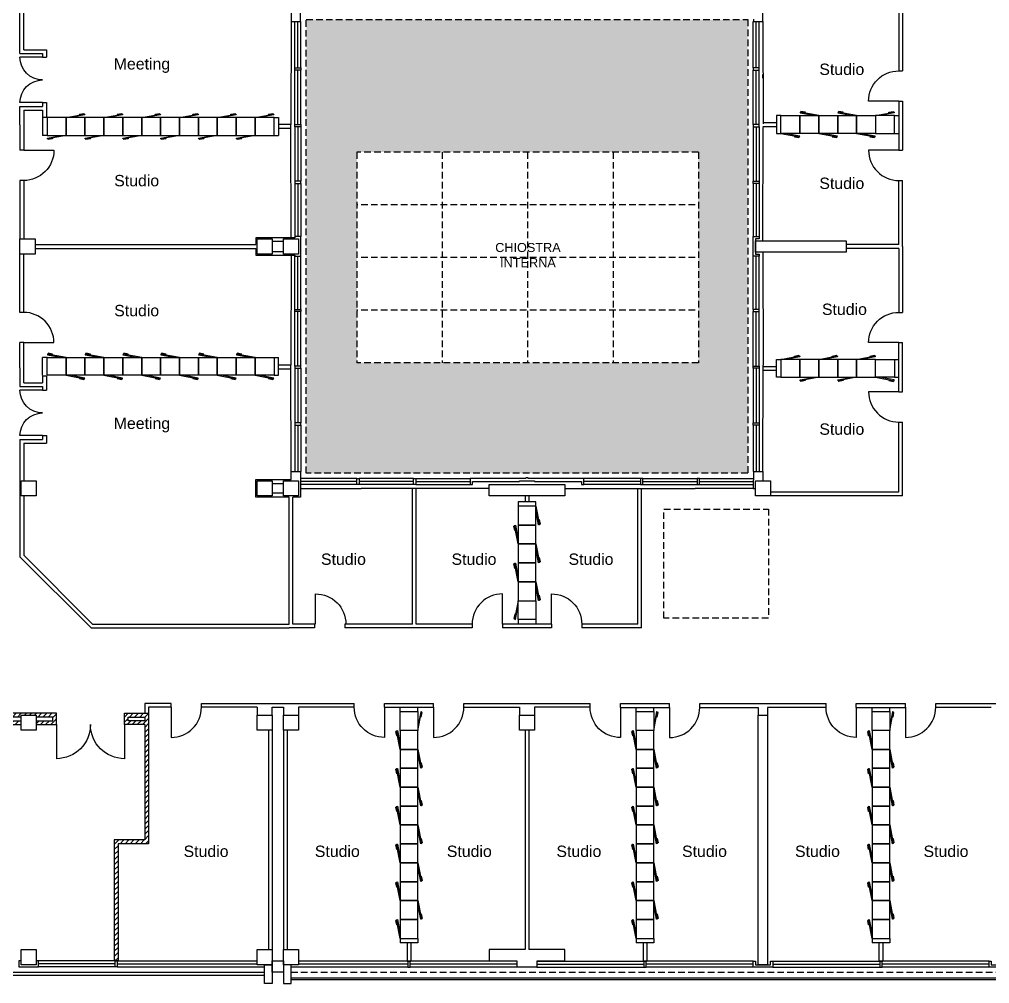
# Model space of a CAD drawing. Header units: millimetres. Extents: x 1523 to 2870, y 1212 to 1902.
# Drawn here: x 1948.3 to 2204.9, y 1512.1 to 1767.2 of the extents above; entities that cross this region are included whole.
import ezdxf

# ---------------------------------------------------------------- set-up
doc = ezdxf.new("R2010")
doc.units = ezdxf.units.MM
doc.linetypes.add('CONTINUA', pattern=[0])
doc.linetypes.add('HIDDEN', pattern=[0.375, 0.25, -0.125])
for name, color, linetype in [('arredi', 143, 'Continuous'), ('PROIEZIONI', 4, 'CONTINUA'), ('RETINI', 8, 'Continuous'), ('SEZIONI', 7, 'Continuous'), ('TESTO', 7, 'Continuous')]:
    doc.layers.add(name, color=color, linetype=linetype)
doc.styles.add('Arial', font='Arial.ttf')

# ---------------------------------------------------------------- blocks, each defined once
blk = doc.blocks.new('MODULOPARETEATTREZZATA')
at = {"linetype": 'Continuous'}
for p, q in [((47, 0), (0, 0)), ((0, 0), (0, -50)), ((47, 0), (56.2, -49.1)), ((47, -50), (47, 0)), ((54.3, -49.5), (47, -10.8)), ((0, -50), (47, -50)), ((56.2, -49.1), (54.3, -49.5)), ((54.9, -35.7), (55.9, -35.5)), ((57.1, -47.5), (54.9, -35.7)), ((55.9, -35.5), (58.1, -47.3)), ((58.1, -47.3), (57.1, -47.5))]:
    blk.add_line(p, q, dxfattribs=at)
blk = doc.blocks.new('ED003', base_point=(0.838, 5.982))
for p, q in [((0.838, 5.982), (0.838, 6.482)), ((1.838, 5.982), (1.838, 6.482))]:
    blk.add_line(p, q)
for centre, start, end in [((0.838, 5.982), 0, 90), ((1.838, 5.982), 90, 180)]:
    blk.add_arc(centre, 0.5, start, end)
blk = doc.blocks.new('ED001', base_point=(1.838, 7.784))
blk.add_line((1.838, 7.784), (1.838, 8.781))
blk.add_arc((1.836, 7.784), 0.998, 89.8816, 180)

msp = doc.modelspace()

# ---------------------------------------------------------------- hatches: boundary and pattern name
at = {"layer": 'RETINI'}
h = msp.add_hatch(dxfattribs=at)
h.set_pattern_fill('AR-SAND', color=256, scale=0.2)
h.set_pattern_definition([(37.5, (-291938.139, 424269.952), (-0.32000626, 9.78826475), [0, -7.7216, 0, -8.636, 0, -8.255]), (7.5, (-291938.139, 424269.952), (8.99046566, 14.336502), [0, -4.1656, 0, -6.9596, 0, -2.667]), (327.5, (-291944.387, 424269.952), (15.8198474, 0.0287437), [0, -2.54, 0, -9.144, 0, -11.938]), (317.5, (-291944.387, 424269.952), (15.27112905, 4.45858647), [0, -1.27, 0, -5.9944, 0, -6.858])])
h.paths.add_polyline_path([(1821.92, 1767.11), (1705.12, 1767.11), (1705.12, 1647.12), (1821.92, 1647.12)])
h.paths.add_polyline_path([(1808.84, 1732.07), (1808.84, 1676.36), (1718.54, 1676.36), (1718.54, 1732.07)], flags=16)
h.paths.add_polyline_path([(1786.27, 1718.14), (1786.27, 1690.29), (1741.12, 1690.29), (1741.12, 1718.14)], flags=0)
h.paths.add_polyline_path([(2140.92, 1767.11), (2024.12, 1767.11), (2024.12, 1647.12), (2140.92, 1647.12)])
h.paths.add_polyline_path([(2127.84, 1732.07), (2127.84, 1676.36), (2037.54, 1676.36), (2037.54, 1732.07)], flags=16)
h.paths.add_polyline_path([(2060.12, 1718.14), (2105.27, 1718.14), (2105.27, 1690.29), (2060.12, 1690.29)], flags=0)
h.paths.add_polyline_path([(1754.99, 1699.92), (1773.52, 1699.92), (1773.52, 1708.87), (1754.99, 1708.87)], flags=8)
h.paths.add_polyline_path([(2073.43, 1700.28), (2091.95, 1700.28), (2091.95, 1709.23), (2073.43, 1709.23)], flags=8)
at = {"layer": 'RETINI', "true_color": 0x9e004f}
h = msp.add_hatch(dxfattribs=at)
h.set_pattern_fill('ANSI31', color=234, scale=0.3)
h.set_pattern_definition([(45, (-291938.13885, 424269.952), (-0.673519209, 0.673519209), [])])
h.paths.add_polyline_path([(1929.91, 1580.61), (1948.72, 1580.61), (1948.72, 1581.61), (1888.82, 1581.61), (1888.82, 1582.61), (1948.72, 1582.61), (1948.72, 1583.11), (1952.72, 1583.11), (1952.72, 1582.61), (1957.07, 1582.61), (1957.07, 1581.61), (1952.72, 1581.61), (1952.72, 1580.61), (1958.07, 1580.61), (1958.07, 1583.61), (1888.82, 1583.61), (1887.82, 1583.61), (1887.82, 1581.61), (1887.82, 1517.11), (1887.82, 1515.11), (1888.32, 1515.11), (1888.32, 1512.11), (1890.32, 1512.11), (1890.32, 1515.11), (1890.32, 1518.11), (1890.32, 1520.61), (1890.32, 1521.11), (1890.32, 1579.11), (1929.91, 1579.11)])
h.paths.add_polyline_path([(1982.42, 1583.61), (1981.42, 1583.61), (1976.07, 1583.61), (1976.07, 1580.61), (1981.42, 1580.61), (1981.42, 1550.11), (1973.36, 1550.11), (1973.36, 1518.11), (1974.36, 1518.11), (1974.36, 1549.11), (1982.42, 1549.11)])
h.paths.add_polyline_path([(1977.07, 1581.61), (1977.07, 1582.61), (1981.42, 1582.61), (1981.42, 1581.61)], flags=16)

# ---------------------------------------------------------------- linework, layer by layer
at = {"layer": 'arredi'}
for p, q in [((1954.42, 1741.2), (1954.42, 1736.5)), ((1955.61, 1741.2), (1954.42, 1741.2)), ((2015.61, 1741.2), (2016.79, 1741.2)), ((2016.79, 1741.2), (2016.79, 1736.5)), ((2179.69, 1741.71), (2180.84, 1741.71)), ((1955.61, 1736.5), (1954.42, 1736.5)), ((2015.61, 1736.5), (2016.79, 1736.5)), ((2179.69, 1737.01), (2180.84, 1737.01)), ((1955.61, 1677.73), (1954.42, 1677.73)), ((1954.42, 1673.03), (1954.42, 1677.73)), ((2015.61, 1677.73), (2016.79, 1677.73)), ((2016.79, 1673.03), (2016.79, 1677.73)), ((2148.54, 1677.22), (2149.69, 1677.22)), ((2148.54, 1672.52), (2148.54, 1677.22)), ((2179.69, 1677.22), (2180.84, 1677.22)), ((1970.36, 1673.03), (1969.18, 1673.03)), ((2015.61, 1673.03), (2016.79, 1673.03)), ((2149.69, 1672.52), (2148.54, 1672.52)), ((2179.69, 1672.52), (2180.84, 1672.52)), ((2080.17, 1608.4), (2080.17, 1607.21)), ((2084.87, 1608.4), (2084.87, 1607.21)), ((2048.97, 1584.07), (2048.97, 1585.21)), ((2053.67, 1584.07), (2053.67, 1585.21)), ((2111.37, 1584.07), (2111.37, 1585.21)), ((2116.07, 1584.07), (2116.07, 1585.21)), ((2173.77, 1584.07), (2173.77, 1585.21)), ((2178.47, 1584.07), (2178.47, 1585.21)), ((2048.97, 1524.07), (2048.97, 1522.92)), ((2053.67, 1522.92), (2048.97, 1522.92)), ((2053.67, 1524.07), (2053.67, 1522.92)), ((2111.37, 1524.07), (2111.37, 1522.92)), ((2116.07, 1522.92), (2111.37, 1522.92)), ((2116.07, 1524.07), (2116.07, 1522.92)), ((2173.77, 1524.07), (2173.77, 1522.92)), ((2178.47, 1522.92), (2173.77, 1522.92)), ((2178.47, 1524.07), (2178.47, 1522.92))]:
    msp.add_line(p, q, dxfattribs=at)
at = {"layer": 'arredi', "ltscale": 0.5}
for p, q in [((2148.54, 1741.71), (2148.54, 1737.01)), ((2149.69, 1741.71), (2148.54, 1741.71)), ((2148.54, 1737.01), (2149.69, 1737.01)), ((2080.17, 1639.55), (2080.17, 1638.4)), ((2084.87, 1639.55), (2080.17, 1639.55)), ((2084.87, 1638.4), (2084.87, 1639.55))]:
    msp.add_line(p, q, dxfattribs=at)
at = {"layer": 'PROIEZIONI', "ltscale": 0.5}
for p, q in [((2020.12, 1766.61), (2020.09, 1739.35)), ((2021.12, 1754.36), (2021.12, 1766.61)), ((2021.92, 1754.36), (2021.92, 1766.61)), ((2022.72, 1754.36), (2022.72, 1766.61)), ((2142.32, 1754.36), (2142.32, 1766.61)), ((2142.32, 1766.61), (2142.42, 1766.61)), ((2143.12, 1754.36), (2143.12, 1766.61)), ((2143.92, 1754.36), (2143.92, 1766.61)), ((2144.92, 1766.61), (2144.96, 1739.56)), ((2021.12, 1739.36), (2021.12, 1753.76)), ((2021.92, 1739.36), (2021.92, 1753.76)), ((2022.72, 1739.36), (2022.72, 1753.76)), ((2142.32, 1739.36), (2142.32, 1753.76)), ((2143.12, 1739.36), (2143.12, 1753.76)), ((2143.92, 1739.36), (2143.92, 1753.76)), ((2020.12, 1709.41), (2020.09, 1738.35)), ((2021.12, 1738.76), (2021.12, 1724.36)), ((2021.92, 1738.76), (2021.92, 1724.36)), ((2022.72, 1738.76), (2022.72, 1724.36)), ((2142.32, 1738.76), (2142.32, 1724.36)), ((2143.12, 1738.76), (2143.12, 1724.36)), ((2143.92, 1738.76), (2143.92, 1724.36)), ((2144.92, 1708.61), (2144.96, 1738.56)), ((2021.12, 1723.76), (2021.12, 1709.71)), ((2021.92, 1723.76), (2021.92, 1709.71)), ((2022.72, 1723.76), (2022.72, 1709.71)), ((2142.32, 1723.76), (2142.32, 1709.71)), ((2143.12, 1723.76), (2143.12, 1709.71)), ((2143.92, 1723.76), (2143.92, 1709.71)), ((2020.12, 1704.81), (2020.09, 1675.67)), ((2021.12, 1690.47), (2021.12, 1704.51)), ((2021.92, 1690.47), (2021.92, 1704.51)), ((2022.72, 1690.47), (2022.72, 1704.51)), ((2142.32, 1690.47), (2142.32, 1704.51)), ((2143.12, 1690.47), (2143.12, 1704.51)), ((2143.92, 1690.47), (2143.92, 1704.51)), ((2144.92, 1705.61), (2144.96, 1675.67)), ((2021.12, 1675.47), (2021.12, 1689.87)), ((2021.92, 1675.47), (2021.92, 1689.87)), ((2022.72, 1675.47), (2022.72, 1689.87)), ((2142.32, 1675.47), (2142.32, 1689.87)), ((2143.12, 1675.47), (2143.12, 1689.87)), ((2143.92, 1675.47), (2143.92, 1689.87)), ((2144.92, 1647.61), (2144.96, 1675.67)), ((2020.12, 1647.61), (2020.09, 1674.67)), ((2021.12, 1674.87), (2021.12, 1660.47)), ((2021.92, 1674.87), (2021.92, 1660.47)), ((2022.72, 1674.87), (2022.72, 1660.47)), ((2142.32, 1674.87), (2142.32, 1660.47)), ((2143.12, 1674.87), (2143.12, 1660.47)), ((2143.92, 1674.87), (2143.92, 1660.47)), ((2021.12, 1659.87), (2021.12, 1647.61)), ((2021.92, 1659.87), (2021.92, 1647.61)), ((2022.72, 1659.87), (2022.72, 1647.61)), ((2142.32, 1659.87), (2142.32, 1647.61)), ((2143.12, 1659.87), (2143.12, 1647.61)), ((2143.92, 1659.87), (2143.92, 1647.61)), ((2037.53, 1645.72), (2022.62, 1645.72)), ((2037.53, 1644.92), (2022.62, 1644.92)), ((2052.53, 1645.72), (2038.13, 1645.72)), ((2052.53, 1644.92), (2038.13, 1644.92)), ((2053.13, 1645.72), (2067.52, 1645.72)), ((2053.13, 1644.92), (2067.52, 1644.92)), ((2112.52, 1645.72), (2097.52, 1645.72)), ((2112.52, 1644.92), (2097.52, 1644.92)), ((2113.12, 1645.72), (2127.52, 1645.72)), ((2113.12, 1644.92), (2127.52, 1644.92)), ((2128.12, 1645.72), (2142.32, 1645.72)), ((2128.12, 1644.92), (2142.32, 1644.92)), ((2037.53, 1644.12), (2022.62, 1644.12)), ((2022.62, 1643.12), (2038.63, 1643.12)), ((2052.53, 1644.12), (2038.13, 1644.12)), ((2072.52, 1643.12), (2038.63, 1643.12)), ((2053.13, 1644.12), (2067.52, 1644.12)), ((2092.52, 1643.12), (2127.02, 1643.12)), ((2112.52, 1644.12), (2097.52, 1644.12)), ((2113.12, 1644.12), (2127.52, 1644.12)), ((2142.32, 1643.12), (2127.02, 1643.12)), ((2128.12, 1644.12), (2142.32, 1644.12)), ((1973.56, 1518.11), (1953.32, 1518.11)), ((1973.56, 1517.31), (1953.32, 1517.31)), ((1973.56, 1516.51), (1953.32, 1516.51)), ((1974.16, 1518.11), (2011.12, 1518.11)), ((1974.16, 1517.31), (2011.12, 1517.31)), ((1974.16, 1516.51), (2013.12, 1516.51)), ((2051.02, 1518.08), (2022.12, 1518.08)), ((2051.02, 1517.28), (2022.12, 1517.28)), ((2079.92, 1518.08), (2051.62, 1518.08)), ((2079.92, 1517.28), (2051.62, 1517.28)), ((2085.12, 1518.08), (2113.42, 1518.08)), ((2085.12, 1517.28), (2113.42, 1517.28)), ((2142.32, 1518.08), (2114.02, 1518.08)), ((2142.32, 1517.28), (2114.02, 1517.28)), ((2147.52, 1518.08), (2175.82, 1518.08)), ((2147.52, 1517.28), (2175.82, 1517.28)), ((2204.72, 1518.08), (2176.42, 1518.08)), ((2204.72, 1517.28), (2176.42, 1517.28)), ((1895.32, 1515.11), (2013.12, 1515.11)), ((1895.32, 1514.31), (2013.12, 1514.31)), ((2051.02, 1516.48), (2020.12, 1516.48)), ((2079.92, 1516.48), (2051.62, 1516.48)), ((2085.12, 1516.48), (2113.42, 1516.48)), ((2142.32, 1516.48), (2114.02, 1516.48)), ((2147.52, 1516.48), (2175.82, 1516.48)), ((2204.72, 1516.48), (2176.42, 1516.48)), ((2394.52, 1513.55), (2020.12, 1513.55)), ((2394.52, 1513.11), (2020.12, 1513.11))]:
    msp.add_line(p, q, dxfattribs=at)
at = {"layer": 'PROIEZIONI', "color": 143, "linetype": 'HIDDEN', "ltscale": 7}
for p, q in [((2127.84, 1732.07), (2037.54, 1732.07)), ((2037.54, 1732.07), (2037.54, 1676.36)), ((2060.12, 1732.07), (2060.12, 1676.36)), ((2082.69, 1732.07), (2082.69, 1676.36)), ((2105.27, 1732.07), (2105.27, 1676.36)), ((2127.84, 1732.07), (2127.84, 1676.36)), ((2127.02, 1718.14), (2037.54, 1718.14)), ((2127.02, 1704.21), (2038.37, 1704.21)), ((2127.02, 1690.29), (2037.54, 1690.29)), ((2127.84, 1676.36), (2037.54, 1676.36)), ((2020.12, 1515.11), (2394.52, 1515.11))]:
    msp.add_line(p, q, dxfattribs=at)
for points in [[(2024.12, 1647.12), (2024.12, 1767.11), (2140.92, 1767.11), (2140.92, 1647.12)], [(2118.73, 1637.65), (2146.39, 1637.65), (2146.39, 1608.77), (2118.73, 1608.77)]]:
    msp.add_lwpolyline(points, close=True, dxfattribs=at)
at = {"layer": 'RETINI'}
msp.add_line((1981.42, 1583.61), (1982.42, 1583.61), dxfattribs=at)
at = {"layer": 'SEZIONI', "ltscale": 0.5}
for p, q in [((1948.42, 1758.16), (1948.42, 1789.21)), ((2022.62, 1766.61), (2022.62, 1773.41)), ((2181.84, 1773.11), (2181.84, 1753.56)), ((2180.84, 1772.11), (2180.84, 1753.56)), ((1949.42, 1759.16), (1949.42, 1769.11)), ((2020.12, 1768.81), (2020.12, 1766.61)), ((2144.92, 1766.61), (2144.92, 1769.11)), ((2020.12, 1766.61), (2022.62, 1766.61)), ((2142.42, 1766.61), (2144.92, 1766.61)), ((1948.42, 1758.16), (1954.42, 1758.15)), ((1949.42, 1759.16), (1955.42, 1759.15)), ((1954.42, 1758.15), (1954.42, 1757.16)), ((1955.42, 1759.15), (1955.42, 1758.15)), ((1955.42, 1758.15), (1955.42, 1757.16)), ((1954.42, 1757.16), (1955.42, 1757.16)), ((2144.92, 1751.61), (2144.92, 1752.61)), ((2180.84, 1753.56), (2181.84, 1753.56)), ((1954.42, 1745.16), (1955.42, 1745.16)), ((1954.42, 1745.16), (1954.42, 1744.15)), ((1955.42, 1745.16), (1955.42, 1744.15)), ((2180.84, 1745.56), (2180.84, 1732.56)), ((2180.84, 1745.56), (2181.84, 1745.56)), ((2181.84, 1745.56), (2181.84, 1732.56)), ((1948.42, 1739.26), (1948.42, 1744.16)), ((1948.42, 1744.16), (1954.42, 1744.15)), ((1949.42, 1743.16), (1949.42, 1732.56)), ((1949.42, 1743.16), (1954.42, 1743.15)), ((1954.42, 1743.15), (1954.42, 1741.16)), ((1955.42, 1744.15), (1955.42, 1741.16)), ((2144.92, 1739.86), (2148.54, 1739.86)), ((1948.42, 1739.26), (1948.42, 1732.56)), ((2020.09, 1739.35), (2016.79, 1739.35)), ((2020.09, 1738.35), (2016.79, 1738.35)), ((2020.09, 1738.35), (2020.09, 1739.35)), ((2144.92, 1738.86), (2148.54, 1738.86)), ((1949.42, 1732.56), (1948.42, 1732.56)), ((2180.84, 1732.56), (2181.84, 1732.56)), ((1949.42, 1724.56), (1948.42, 1724.56)), ((1948.42, 1724.56), (1948.42, 1709.11)), ((1949.42, 1724.56), (1949.42, 1709.11)), ((2180.84, 1724.56), (2181.84, 1724.56)), ((2180.84, 1707.61), (2180.84, 1724.56)), ((2181.84, 1707.11), (2181.84, 1724.56)), ((2021.12, 1709.41), (2010.82, 1709.41)), ((2010.82, 1709.41), (2010.82, 1707.61)), ((1952.42, 1707.61), (2010.82, 1707.61)), ((1952.42, 1706.61), (2010.82, 1706.61)), ((2010.82, 1706.61), (2010.82, 1704.81)), ((2018.12, 1708.41), (2015.12, 1708.41)), ((2180.84, 1707.61), (2166.92, 1707.61)), ((2180.84, 1706.61), (2166.92, 1706.61)), ((2180.84, 1706.61), (2180.84, 1689.67)), ((2181.84, 1707.11), (2181.84, 1689.67)), ((1948.42, 1689.67), (1948.42, 1705.11)), ((1949.42, 1689.67), (1949.42, 1705.11)), ((2010.82, 1704.81), (2021.12, 1704.81)), ((2015.12, 1705.81), (2018.12, 1705.81)), ((1949.42, 1689.67), (1948.42, 1689.67)), ((2180.84, 1689.67), (2181.84, 1689.67)), ((1948.42, 1674.97), (1948.42, 1681.67)), ((1949.42, 1681.67), (1948.42, 1681.67)), ((1949.42, 1671.07), (1949.42, 1681.67)), ((2180.84, 1681.67), (2181.84, 1681.67)), ((2180.84, 1668.67), (2180.84, 1681.67)), ((2181.84, 1668.67), (2181.84, 1681.67)), ((2020.09, 1675.67), (2016.79, 1675.67)), ((2020.09, 1674.67), (2020.09, 1675.67)), ((1948.42, 1674.97), (1948.42, 1670.07)), ((2020.09, 1674.67), (2016.79, 1674.67)), ((2144.96, 1675.37), (2148.54, 1675.37)), ((2144.96, 1674.37), (2148.54, 1674.37)), ((1949.42, 1671.07), (1954.42, 1671.07)), ((1954.42, 1672.86), (1954.42, 1671.07)), ((1954.42, 1672.86), (1955.42, 1672.86)), ((1955.42, 1672.86), (1955.42, 1670.07)), ((1948.42, 1670.08), (1954.42, 1670.07)), ((1954.42, 1670.07), (1954.42, 1669.08)), ((1954.42, 1669.08), (1955.42, 1669.07)), ((1955.42, 1670.07), (1955.42, 1669.07)), ((2180.84, 1668.67), (2181.84, 1668.67)), ((2180.84, 1642.12), (2180.84, 1660.67)), ((2180.84, 1660.67), (2181.84, 1660.67)), ((2181.84, 1641.12), (2181.84, 1660.67)), ((1948.42, 1656.08), (1954.42, 1656.08)), ((1948.42, 1656.07), (1948.42, 1625.02)), ((1949.42, 1655.07), (1955.42, 1655.07)), ((1949.42, 1655.07), (1949.42, 1645.12)), ((1954.42, 1657.08), (1955.42, 1657.07)), ((1954.42, 1657.08), (1954.42, 1656.07)), ((1955.42, 1657.07), (1955.42, 1656.07)), ((1955.42, 1656.07), (1955.42, 1655.07)), ((2020.12, 1647.61), (2022.62, 1647.61)), ((2020.12, 1645.42), (2020.12, 1647.61)), ((2022.62, 1647.61), (2022.62, 1640.82)), ((2142.42, 1647.61), (2142.32, 1643.12)), ((2142.42, 1647.61), (2144.92, 1647.61)), ((2144.92, 1647.61), (2144.92, 1645.12)), ((2010.82, 1645.42), (2020.12, 1645.42)), ((2010.82, 1640.82), (2010.82, 1645.42)), ((2144.92, 1645.12), (2146.92, 1645.12)), ((2015.12, 1644.42), (2018.12, 1644.42)), ((2052.22, 1607.21), (2052.22, 1643.12)), ((2053.22, 1607.21), (2053.22, 1643.12)), ((2111.82, 1607.21), (2111.82, 1643.12)), ((2112.82, 1606.21), (2112.82, 1643.12)), ((2142.32, 1643.12), (2142.92, 1643.12)), ((1949.42, 1641.12), (1949.42, 1625.43)), ((2019.62, 1640.82), (2010.82, 1640.82)), ((2018.12, 1641.82), (2015.12, 1641.82)), ((2019.62, 1607.21), (2019.62, 1640.82)), ((2022.62, 1640.82), (2020.62, 1640.82)), ((2020.62, 1607.21), (2020.62, 1640.82)), ((2082.02, 1641.12), (2082.02, 1639.55)), ((2083.02, 1641.12), (2083.02, 1639.55)), ((2181.84, 1641.12), (2142.92, 1641.12)), ((2180.84, 1642.12), (2146.92, 1642.12)), ((1967.23, 1606.21), (1948.42, 1625.02)), ((1949.42, 1625.43), (1967.64, 1607.21)), ((1967.64, 1607.21), (2019.62, 1607.21)), ((2026.32, 1607.21), (2020.62, 1607.21)), ((2026.32, 1607.21), (2026.32, 1606.21)), ((2052.22, 1607.21), (2034.32, 1607.21)), ((2034.32, 1607.21), (2034.32, 1606.21)), ((2068.02, 1607.21), (2053.22, 1607.21)), ((2068.02, 1607.21), (2068.02, 1606.21)), ((2089.02, 1607.21), (2076.02, 1607.21)), ((2076.02, 1607.21), (2076.02, 1606.21)), ((2089.02, 1607.21), (2089.02, 1606.21)), ((2097.02, 1607.21), (2097.02, 1606.21)), ((2111.82, 1607.21), (2097.02, 1607.21)), ((1967.23, 1606.21), (2019.62, 1606.21)), ((2026.32, 1606.21), (2019.62, 1606.21)), ((2068.02, 1606.21), (2034.32, 1606.21)), ((2082.52, 1606.21), (2076.02, 1606.21)), ((2089.02, 1606.21), (2082.52, 1606.21)), ((2112.82, 1606.21), (2097.02, 1606.21)), ((1988.42, 1586.21), (1981.42, 1586.21)), ((1981.42, 1586.21), (1981.42, 1583.61)), ((1988.42, 1585.21), (1988.42, 1586.21)), ((1996.42, 1586.21), (2036.82, 1586.21)), ((1996.42, 1585.21), (1996.42, 1586.21)), ((2036.82, 1585.21), (2036.82, 1586.21)), ((2044.82, 1586.21), (2057.82, 1586.21)), ((2044.82, 1585.21), (2044.82, 1586.21)), ((2057.82, 1585.21), (2057.82, 1586.21)), ((2065.82, 1586.21), (2099.22, 1586.21)), ((2065.82, 1585.21), (2065.82, 1586.21)), ((2099.22, 1585.18), (2099.22, 1586.18)), ((2107.22, 1585.18), (2107.22, 1586.18)), ((2107.22, 1586.18), (2120.22, 1586.18)), ((2120.22, 1585.18), (2120.22, 1586.18)), ((2128.22, 1586.18), (2161.62, 1586.18)), ((2128.22, 1585.18), (2128.22, 1586.18)), ((2161.62, 1585.18), (2161.62, 1586.18)), ((2169.62, 1586.18), (2182.62, 1586.18)), ((2169.62, 1585.18), (2169.62, 1586.18)), ((2182.62, 1585.18), (2182.62, 1586.18)), ((2190.62, 1586.21), (2224.02, 1586.21)), ((2190.62, 1585.21), (2190.62, 1586.21)), ((1982.42, 1585.21), (1982.42, 1549.11)), ((1988.42, 1585.21), (1982.42, 1585.21)), ((2011.12, 1585.21), (1996.42, 1585.21)), ((2011.12, 1585.21), (2011.12, 1583.11)), ((2015.12, 1583.11), (2015.12, 1585.21)), ((2015.12, 1585.21), (2018.12, 1585.21)), ((2018.12, 1585.21), (2018.12, 1583.11)), ((2022.12, 1585.21), (2022.12, 1583.11)), ((2036.82, 1585.21), (2022.12, 1585.21)), ((2044.82, 1585.21), (2057.82, 1585.21)), ((2065.82, 1585.21), (2080.52, 1585.21)), ((2080.52, 1585.21), (2080.52, 1583.11)), ((2099.22, 1585.21), (2084.52, 1585.21)), ((2084.52, 1585.21), (2084.52, 1583.11)), ((2107.22, 1585.18), (2120.22, 1585.18)), ((2128.22, 1585.18), (2143.67, 1585.18)), ((2143.67, 1585.18), (2143.67, 1583.08)), ((2161.62, 1585.18), (2146.17, 1585.18)), ((2146.17, 1585.18), (2146.17, 1583.08)), ((2169.62, 1585.18), (2182.62, 1585.18)), ((2190.62, 1585.21), (2205.32, 1585.21)), ((1981.42, 1582.61), (1981.42, 1581.61)), ((1981.42, 1580.61), (1981.42, 1550.11)), ((2014.12, 1579.11), (2014.12, 1521.11)), ((2015.12, 1579.11), (2015.12, 1521.11)), ((2018.12, 1579.11), (2018.12, 1521.11)), ((2019.12, 1579.11), (2019.12, 1521.11)), ((2082.02, 1579.11), (2082.02, 1521.11)), ((2083.02, 1579.11), (2083.02, 1521.11)), ((1973.36, 1550.11), (1973.36, 1518.11)), ((1981.42, 1550.11), (1973.36, 1550.11)), ((1974.36, 1549.11), (1974.36, 1518.11)), ((1982.42, 1549.11), (1974.36, 1549.11)), ((2050.82, 1522.92), (2050.82, 1518.08)), ((2051.82, 1522.92), (2051.82, 1518.08)), ((2113.22, 1522.92), (2113.22, 1518.11)), ((2114.22, 1522.92), (2114.22, 1518.11)), ((2175.62, 1522.92), (2175.62, 1518.11)), ((2176.62, 1522.92), (2176.62, 1518.11)), ((1974.36, 1518.11), (1973.36, 1518.11)), ((2050.82, 1518.08), (2051.82, 1518.08)), ((2113.22, 1518.08), (2114.22, 1518.08)), ((2175.62, 1518.08), (2176.62, 1518.08))]:
    msp.add_line(p, q, dxfattribs=at)
at = {"layer": 'SEZIONI'}
msp.add_line((2142.42, 1767.24), (2142.42, 1766.61), dxfattribs=at)
at = {"layer": 'SEZIONI', "ltscale": 0.5}
for points in [[(2021.12, 1754.36), (2022.72, 1754.36), (2022.72, 1753.76), (2021.12, 1753.76)], [(2143.92, 1754.36), (2142.32, 1754.36), (2142.32, 1753.76), (2143.92, 1753.76)], [(2021.12, 1739.36), (2022.72, 1739.36), (2022.72, 1738.76), (2021.12, 1738.76)], [(2143.92, 1739.36), (2142.32, 1739.36), (2142.32, 1738.76), (2143.92, 1738.76)], [(2021.12, 1723.76), (2022.72, 1723.76), (2022.72, 1724.36), (2021.12, 1724.36)], [(2143.92, 1723.76), (2142.32, 1723.76), (2142.32, 1724.36), (2143.92, 1724.36)], [(1948.42, 1705.11), (1948.42, 1709.11), (1952.42, 1709.11), (1952.42, 1705.11)], [(2011.12, 1705.11), (2011.12, 1709.11), (2015.12, 1709.11), (2015.12, 1705.11)], [(2018.12, 1705.11), (2018.12, 1709.11), (2022.12, 1709.11), (2022.12, 1705.11)], [(2143.92, 1705.11), (2143.92, 1704.51), (2142.32, 1704.51), (2142.32, 1709.71), (2143.92, 1709.71), (2143.92, 1709.11), (2142.92, 1709.11), (2142.92, 1705.11)], [(2142.92, 1705.61), (2142.92, 1708.61), (2166.92, 1708.61), (2166.92, 1705.61)], [(2021.12, 1690.47), (2022.72, 1690.47), (2022.72, 1689.87), (2021.12, 1689.87)], [(2143.92, 1690.47), (2142.32, 1690.47), (2142.32, 1689.87), (2143.92, 1689.87)], [(2021.12, 1674.87), (2022.72, 1674.87), (2022.72, 1675.47), (2021.12, 1675.47)], [(2143.92, 1674.87), (2142.32, 1674.87), (2142.32, 1675.47), (2143.92, 1675.47)], [(2021.12, 1659.87), (2022.72, 1659.87), (2022.72, 1660.47), (2021.12, 1660.47)], [(2143.92, 1659.87), (2142.32, 1659.87), (2142.32, 1660.47), (2143.92, 1660.47)], [(1948.72, 1641.12), (1948.72, 1645.12), (1952.72, 1645.12), (1952.72, 1641.12)], [(2011.12, 1641.12), (2011.12, 1645.12), (2015.12, 1645.12), (2015.12, 1641.12)], [(2018.12, 1641.12), (2018.12, 1645.12), (2022.12, 1645.12), (2022.12, 1641.12)], [(2037.53, 1644.12), (2037.53, 1645.72), (2038.13, 1645.72), (2038.13, 1644.12)], [(2052.53, 1644.12), (2052.53, 1645.72), (2053.13, 1645.72), (2053.13, 1644.12)], [(2097.52, 1644.12), (2097.52, 1645.72), (2082.82, 1645.72), (2082.82, 1645.92), (2082.22, 1645.92), (2082.22, 1645.72), (2067.52, 1645.72), (2067.52, 1644.12), (2068.12, 1644.12), (2068.12, 1644.92), (2080.52, 1644.92), (2080.52, 1645.12), (2084.52, 1645.12), (2084.52, 1644.92), (2096.92, 1644.92), (2096.92, 1644.12)], [(2113.12, 1644.12), (2113.12, 1645.72), (2112.52, 1645.72), (2112.52, 1644.12)], [(2128.12, 1644.12), (2128.12, 1645.72), (2127.52, 1645.72), (2127.52, 1644.12)], [(2142.92, 1641.12), (2142.92, 1645.12), (2146.92, 1645.12), (2146.92, 1641.12)], [(2072.52, 1641.12), (2072.52, 1644.12), (2092.52, 1644.12), (2092.52, 1641.12)], [(1948.72, 1579.11), (1948.72, 1583.11), (1952.72, 1583.11), (1952.72, 1579.11)], [(2011.12, 1579.11), (2011.12, 1583.11), (2015.12, 1583.11), (2015.12, 1579.11)], [(2018.12, 1579.11), (2018.12, 1583.11), (2022.12, 1583.11), (2022.12, 1579.11)], [(2080.52, 1579.11), (2080.52, 1583.11), (2084.52, 1583.11), (2084.52, 1579.11)], [(2143.67, 1517.08), (2143.67, 1583.11), (2146.17, 1583.11), (2146.17, 1517.08)], [(1948.72, 1517.11), (1948.72, 1521.11), (1952.72, 1521.11), (1952.72, 1517.11)], [(2011.12, 1517.11), (2011.12, 1521.11), (2015.12, 1521.11), (2015.12, 1517.11)], [(2018.12, 1517.11), (2018.12, 1521.11), (2022.12, 1521.11), (2022.12, 1517.11)], [(1948.72, 1518.11), (1948.12, 1518.11), (1948.12, 1516.51), (1953.32, 1516.51), (1953.32, 1518.11), (1952.72, 1518.11), (1952.72, 1517.11), (1948.72, 1517.11)], [(1974.16, 1518.11), (1974.16, 1516.51), (1973.56, 1516.51), (1973.56, 1518.11)], [(1974.16, 1518.11), (1974.16, 1516.51), (1973.56, 1516.51), (1973.56, 1518.11)], [(2013.12, 1512.11), (2013.12, 1517.11), (2015.12, 1517.11), (2015.12, 1512.11)], [(2015.12, 1515.11), (2015.12, 1518.11), (2018.12, 1518.11), (2018.12, 1515.11)], [(2020.12, 1512.11), (2020.12, 1517.11), (2018.12, 1517.11), (2018.12, 1512.11)], [(2051.02, 1518.08), (2051.02, 1516.48), (2051.62, 1516.48), (2051.62, 1518.08)], [(2051.02, 1518.08), (2051.02, 1516.48), (2051.62, 1516.48), (2051.62, 1518.08)], [(2113.42, 1518.08), (2113.42, 1516.48), (2114.02, 1516.48), (2114.02, 1518.08)], [(2146.92, 1518.08), (2147.52, 1518.08), (2147.52, 1516.48), (2142.32, 1516.48), (2142.32, 1518.08), (2142.92, 1518.08), (2142.92, 1517.08), (2146.92, 1517.08)], [(2175.82, 1518.08), (2175.82, 1516.48), (2176.42, 1516.48), (2176.42, 1518.08)], [(2209.32, 1518.08), (2209.92, 1518.08), (2209.92, 1516.48), (2204.72, 1516.48), (2204.72, 1518.08), (2205.32, 1518.08), (2205.32, 1517.08), (2209.32, 1517.08)]]:
    msp.add_lwpolyline(points, close=True, dxfattribs=at)
for points in [[(2021.12, 1704.81), (2021.12, 1704.51), (2022.72, 1704.51), (2022.72, 1709.71), (2021.12, 1709.71), (2021.12, 1709.41)], [(1952.72, 1580.61), (1958.07, 1580.61), (1958.07, 1583.61), (1888.82, 1583.61)], [(1981.42, 1580.61), (1976.07, 1580.61), (1976.07, 1583.61), (1981.42, 1583.61)], [(1948.72, 1582.61), (1888.82, 1582.61)], [(1888.82, 1581.61), (1948.72, 1581.61)], [(1952.72, 1581.61), (1957.07, 1581.61), (1957.07, 1582.61), (1952.72, 1582.61)], [(1981.42, 1581.61), (1977.07, 1581.61), (1977.07, 1582.61), (1981.42, 1582.61)], [(1929.91, 1580.61), (1948.72, 1580.61)], [(2082.02, 1521.11), (2072.52, 1521.11), (2072.52, 1518.11), (2079.92, 1518.11)], [(2085.12, 1518.11), (2092.52, 1518.11), (2092.52, 1521.11), (2083.02, 1521.11)], [(2085.12, 1518.08), (2085.12, 1516.48), (2079.92, 1516.48), (2079.92, 1518.08)]]:
    msp.add_lwpolyline(points, dxfattribs=at)

# ---------------------------------------------------------------- block references
at = {"layer": 'arredi', "yscale": 0.1, "zscale": 0.1}
for p, xscale, rotation in [((2159.69, 1737.01), -0.1, 270), ((2169.69, 1737.01), -0.1, 270), ((2174.69, 1737.01), 0.1, 90), ((2149.69, 1741.71), -0.1, 90), ((2159.69, 1741.71), -0.1, 90), ((2169.69, 1741.71), -0.1, 90), ((2174.69, 1677.22), -0.1, 90), ((2084.87, 1628.4), 0.1, 180), ((2084.87, 1618.4), 0.1, 180), ((2048.97, 1579.07), -0.1, 180), ((2111.37, 1579.07), -0.1, 180), ((2173.77, 1579.07), -0.1, 180), ((2053.67, 1574.07), 0.1, 180), ((2116.07, 1574.07), 0.1, 180), ((2178.47, 1574.07), 0.1, 180), ((2053.67, 1564.07), 0.1, 180), ((2116.07, 1564.07), 0.1, 180), ((2178.47, 1564.07), 0.1, 180), ((2053.67, 1554.07), 0.1, 180), ((2116.07, 1554.07), 0.1, 180), ((2178.47, 1554.07), 0.1, 180), ((2053.67, 1544.07), 0.1, 180), ((2116.07, 1544.07), 0.1, 180), ((2178.47, 1544.07), 0.1, 180), ((2053.67, 1534.07), 0.1, 180), ((2116.07, 1534.07), 0.1, 180), ((2178.47, 1534.07), 0.1, 180), ((2053.67, 1524.07), 0.1, 180), ((2116.07, 1524.07), 0.1, 180), ((2178.47, 1524.07), 0.1, 180)]:
    msp.add_blockref('MODULOPARETEATTREZZATA', p, dxfattribs=dict(at, xscale=xscale, rotation=rotation))
at = {"layer": 'arredi', "extrusion": (0, 0, -1), "yscale": 0.1, "zscale": -0.1}
for p, xscale, rotation in [((-1960.61, 1741.2), -0.1, 90), ((-1960.61, 1736.5), -0.1, 270), ((-1970.61, 1741.2), -0.1, 90), ((-1970.61, 1736.5), -0.1, 270), ((-1980.61, 1741.2), -0.1, 90), ((-1980.61, 1736.5), -0.1, 270), ((-1990.61, 1741.2), -0.1, 90), ((-1990.61, 1736.5), -0.1, 270), ((-2000.61, 1741.2), -0.1, 90), ((-2000.61, 1736.5), -0.1, 270), ((-2010.61, 1741.2), -0.1, 90), ((-2010.61, 1736.5), -0.1, 270), ((-1960.61, 1673.03), 0.1, 90), ((-1970.61, 1673.03), 0.1, 90), ((-1980.61, 1673.03), 0.1, 90), ((-1990.61, 1673.03), 0.1, 90), ((-2000.61, 1673.03), 0.1, 90), ((-2010.61, 1673.03), 0.1, 90), ((-2149.69, 1672.52), -0.1, 270), ((-2159.69, 1672.52), -0.1, 270), ((-2169.69, 1672.52), -0.1, 270), ((-1960.61, 1677.73), 0.1, 270), ((-1970.61, 1677.73), 0.1, 270), ((-1980.61, 1677.73), 0.1, 270), ((-1990.61, 1677.73), 0.1, 270), ((-2000.61, 1677.73), 0.1, 270), ((-2010.61, 1677.73), 0.1, 270), ((-2159.69, 1677.22), -0.1, 90), ((-2169.69, 1677.22), -0.1, 90)]:
    msp.add_blockref('MODULOPARETEATTREZZATA', p, dxfattribs=dict(at, xscale=xscale, rotation=rotation))
at = {"layer": 'arredi', "yscale": 0.1, "zscale": 0.1}
for p, xscale in [((2080.17, 1638.4), 0.1), ((2080.17, 1628.4), 0.1), ((2080.17, 1618.4), 0.1), ((2084.87, 1613.4), -0.1), ((2048.97, 1574.07), 0.1), ((2111.37, 1574.07), 0.1), ((2173.77, 1574.07), 0.1), ((2048.97, 1564.07), 0.1), ((2111.37, 1564.07), 0.1), ((2173.77, 1564.07), 0.1), ((2048.97, 1554.07), 0.1), ((2111.37, 1554.07), 0.1), ((2173.77, 1554.07), 0.1), ((2048.97, 1544.07), 0.1), ((2111.37, 1544.07), 0.1), ((2173.77, 1544.07), 0.1), ((2048.97, 1534.07), 0.1), ((2111.37, 1534.07), 0.1), ((2173.77, 1534.07), 0.1)]:
    msp.add_blockref('MODULOPARETEATTREZZATA', p, dxfattribs=dict(at, xscale=xscale))
at = {"layer": 'PROIEZIONI', "ltscale": 0.5}
for name, p, xscale, yscale, zscale, rotation in [('ED003', (1954.42, 1757.16), -12, 12, 12, 89.99999999999865), ('ED001', (2180.84, 1745.56), -8, 8, 8, 90), ('ED001', (1949.42, 1732.56), -8, 8, 8, 269.9999999999978), ('ED001', (2180.84, 1732.56), 8, 8, 8, 90), ('ED001', (1949.42, 1681.67), 8, 8, 8, 270.000000000002), ('ED001', (2180.84, 1681.67), -8, 8, 8, 90), ('ED003', (1954.42, 1669.08), -12, 12, 12, 89.99999999999865), ('ED001', (2180.84, 1668.67), 8, 8, 8, 90), ('ED001', (1988.42, 1585.21), 8, 8, 8, 180), ('ED001', (2044.82, 1585.21), -8, 8, 8, 180), ('ED001', (2057.82, 1585.21), 8, 8, 8, 180), ('ED001', (2107.22, 1585.18), -8, 8, 8, 180), ('ED001', (2120.22, 1585.18), 8, 8, 8, 180), ('ED001', (2169.62, 1585.21), -8, 8, 8, 180), ('ED001', (2182.62, 1585.21), 8, 8, 8, 180), ('ED003', (1958.07, 1580.61), -18, 18, 18, 180)]:
    msp.add_blockref(name, p, dxfattribs=dict(at, xscale=xscale, yscale=yscale, zscale=zscale, rotation=rotation))
at = {"layer": 'PROIEZIONI', "ltscale": 0.5, "yscale": 8, "zscale": 8}
for p, xscale in [((2026.62, 1607.21), -8), ((2076.02, 1607.21), 8), ((2089.02, 1607.21), -8)]:
    msp.add_blockref('ED001', p, dxfattribs=dict(at, xscale=xscale))

# ---------------------------------------------------------------- texts
at = {"layer": 'TESTO', "ltscale": 0.5, "style": 'Arial'}
for s, p in [('Meeting', (1973.23, 1753.92)), ('Studio', (2159.85, 1752.48)), ('Studio', (1973.35, 1723.03)), ('Studio', (2159.85, 1722.32)), ('Studio', (1973.35, 1688.65)), ('Studio', (2160.54, 1688.99)), ('Meeting', (1973.23, 1658.83)), ('Studio', (2159.85, 1657.29)), ('Studio', (2028.04, 1622.88)), ('Studio', (2062.56, 1622.88)), ('Studio', (2093.51, 1622.88)), ('Studio', (1991.7, 1545.61)), ('Studio', (2026.41, 1545.61)), ('Studio', (2061.32, 1545.61)), ('Studio', (2090.31, 1545.61)), ('Studio', (2123.53, 1545.61)), ('Studio', (2153.41, 1545.61)), ('Studio', (2187.4, 1545.61))]:
    msp.add_text(s, height=3, dxfattribs=at).set_placement(p)
at = {"layer": 'TESTO', "insert": (2070.74, 1708.03), "char_height": 2.4, "width": 24.0666, "attachment_point": 1, "style": 'Arial'}
msp.add_mtext('\\pxqc;CHIOSTRA INTERNA', dxfattribs=at)

doc.saveas('drawing.dxf')
